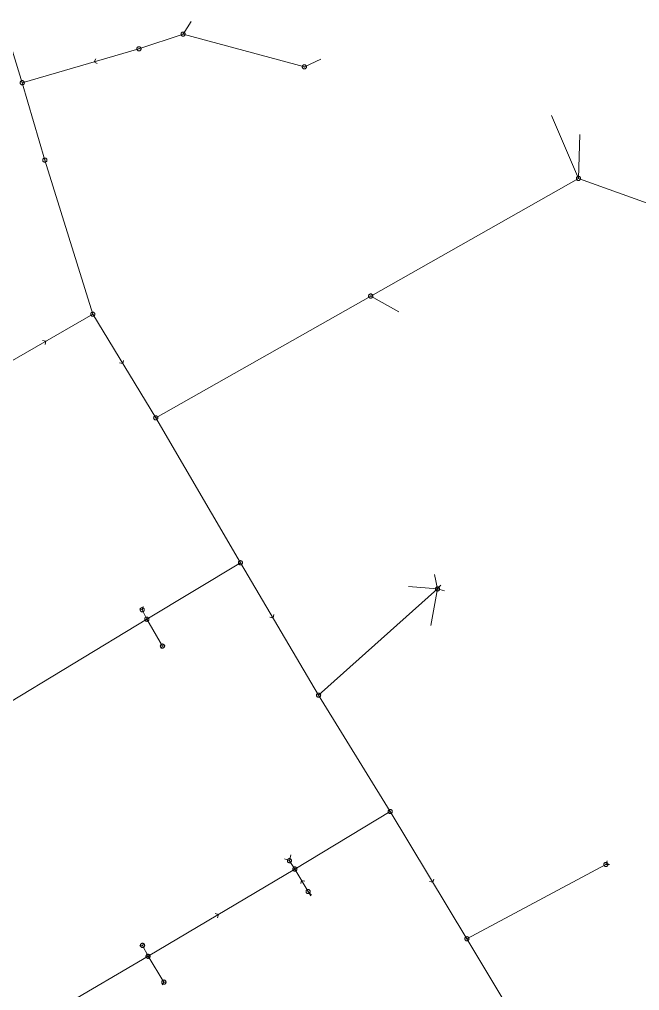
# Model space of a CAD drawing. Header units: metres. Extents: x 25504150 to 25508618, y 6694193 to 6702753.
# Drawn here: x 25505016.7 to 25505154, y 6700345.6 to 6700560.7 of the extents above; entities that cross this region are included whole.
import ezdxf

# ---------------------------------------------------------------- set-up
doc = ezdxf.new("R2010")
doc.units = ezdxf.units.M
for name, pattern in [('Sewer_node', [0]), ('Viemariputket', [0]), ('Viemarivarusteet', [0])]:
    doc.linetypes.add(name, pattern=pattern)
for name, color, linetype, lineweight in [('Sewer_node', 7, 'Sewer_node', 0), ('Viemariputket', 7, 'Viemariputket', 0), ('Viemarivarusteet', 7, 'Viemarivarusteet', 0)]:
    doc.layers.add(name, color=color, linetype=linetype, lineweight=lineweight)

msp = doc.modelspace()

# ---------------------------------------------------------------- linework, layer by layer
at = {"layer": 'Sewer_node', "color": 46, "linetype": 'Continuous', "true_color": 0x7f5f00, "flags": 128}
for points, elevation in [([(25505053.42, 6700557.41), (25505053.41, 6700557.48), (25505053.4, 6700557.55), (25505053.37, 6700557.62), (25505053.33, 6700557.68), (25505053.29, 6700557.74), (25505053.23, 6700557.78), (25505053.17, 6700557.82), (25505053.1, 6700557.85), (25505053.03, 6700557.86), (25505052.96, 6700557.87), (25505052.89, 6700557.86), (25505052.82, 6700557.85), (25505052.75, 6700557.82), (25505052.69, 6700557.78), (25505052.63, 6700557.74), (25505052.59, 6700557.68), (25505052.55, 6700557.62), (25505052.52, 6700557.55), (25505052.51, 6700557.48), (25505052.5, 6700557.41), (25505052.51, 6700557.34), (25505052.52, 6700557.27), (25505052.55, 6700557.2), (25505052.59, 6700557.14), (25505052.63, 6700557.08), (25505052.69, 6700557.04), (25505052.75, 6700557), (25505052.82, 6700556.97), (25505052.89, 6700556.96), (25505052.96, 6700556.95), (25505053.03, 6700556.96), (25505053.1, 6700556.97), (25505053.17, 6700557), (25505053.23, 6700557.04), (25505053.29, 6700557.08), (25505053.33, 6700557.14), (25505053.37, 6700557.2), (25505053.4, 6700557.27), (25505053.41, 6700557.34)], 58.24), ([(25505043.65, 6700554.16), (25505043.64, 6700554.23), (25505043.63, 6700554.3), (25505043.6, 6700554.37), (25505043.56, 6700554.43), (25505043.52, 6700554.49), (25505043.46, 6700554.53), (25505043.4, 6700554.57), (25505043.33, 6700554.6), (25505043.26, 6700554.61), (25505043.19, 6700554.62), (25505043.12, 6700554.61), (25505043.05, 6700554.6), (25505042.98, 6700554.57), (25505042.92, 6700554.53), (25505042.86, 6700554.49), (25505042.82, 6700554.43), (25505042.78, 6700554.37), (25505042.75, 6700554.3), (25505042.74, 6700554.23), (25505042.73, 6700554.16), (25505042.74, 6700554.09), (25505042.75, 6700554.02), (25505042.78, 6700553.95), (25505042.82, 6700553.89), (25505042.86, 6700553.83), (25505042.92, 6700553.79), (25505042.98, 6700553.75), (25505043.05, 6700553.72), (25505043.12, 6700553.71), (25505043.19, 6700553.7), (25505043.26, 6700553.71), (25505043.33, 6700553.72), (25505043.4, 6700553.75), (25505043.46, 6700553.79), (25505043.52, 6700553.83), (25505043.56, 6700553.89), (25505043.6, 6700553.95), (25505043.63, 6700554.02), (25505043.64, 6700554.09)], 57.78), ([(25505080.26, 6700550.17), (25505080.25, 6700550.24), (25505080.24, 6700550.31), (25505080.21, 6700550.38), (25505080.17, 6700550.44), (25505080.13, 6700550.5), (25505080.07, 6700550.54), (25505080.01, 6700550.58), (25505079.94, 6700550.61), (25505079.87, 6700550.62), (25505079.8, 6700550.63), (25505079.73, 6700550.62), (25505079.66, 6700550.61), (25505079.59, 6700550.58), (25505079.53, 6700550.54), (25505079.47, 6700550.5), (25505079.43, 6700550.44), (25505079.39, 6700550.38), (25505079.36, 6700550.31), (25505079.35, 6700550.24), (25505079.34, 6700550.17), (25505079.35, 6700550.1), (25505079.36, 6700550.03), (25505079.39, 6700549.96), (25505079.43, 6700549.9), (25505079.47, 6700549.84), (25505079.53, 6700549.8), (25505079.59, 6700549.76), (25505079.66, 6700549.73), (25505079.73, 6700549.72), (25505079.8, 6700549.71), (25505079.87, 6700549.72), (25505079.94, 6700549.73), (25505080.01, 6700549.76), (25505080.07, 6700549.8), (25505080.13, 6700549.84), (25505080.17, 6700549.9), (25505080.21, 6700549.96), (25505080.24, 6700550.03), (25505080.25, 6700550.1)], 58.26), ([(25505017.82, 6700546.65), (25505017.81, 6700546.72), (25505017.8, 6700546.8), (25505017.77, 6700546.86), (25505017.73, 6700546.93), (25505017.68, 6700546.98), (25505017.63, 6700547.03), (25505017.56, 6700547.07), (25505017.5, 6700547.1), (25505017.42, 6700547.11), (25505017.35, 6700547.12), (25505017.28, 6700547.11), (25505017.2, 6700547.1), (25505017.14, 6700547.07), (25505017.07, 6700547.03), (25505017.02, 6700546.98), (25505016.97, 6700546.93), (25505016.93, 6700546.86), (25505016.9, 6700546.8), (25505016.89, 6700546.72), (25505016.88, 6700546.65), (25505016.89, 6700546.58), (25505016.9, 6700546.5), (25505016.93, 6700546.44), (25505016.97, 6700546.37), (25505017.02, 6700546.32), (25505017.07, 6700546.27), (25505017.14, 6700546.23), (25505017.2, 6700546.2), (25505017.28, 6700546.19), (25505017.35, 6700546.18), (25505017.42, 6700546.19), (25505017.5, 6700546.2), (25505017.56, 6700546.23), (25505017.63, 6700546.27), (25505017.68, 6700546.32), (25505017.73, 6700546.37), (25505017.77, 6700546.44), (25505017.8, 6700546.5), (25505017.81, 6700546.58)], 57.34), ([(25505022.81, 6700529.51), (25505022.8, 6700529.58), (25505022.79, 6700529.65), (25505022.76, 6700529.72), (25505022.72, 6700529.78), (25505022.68, 6700529.84), (25505022.62, 6700529.88), (25505022.56, 6700529.92), (25505022.49, 6700529.95), (25505022.42, 6700529.96), (25505022.35, 6700529.97), (25505022.28, 6700529.96), (25505022.21, 6700529.95), (25505022.14, 6700529.92), (25505022.08, 6700529.88), (25505022.02, 6700529.84), (25505021.98, 6700529.78), (25505021.94, 6700529.72), (25505021.91, 6700529.65), (25505021.9, 6700529.58), (25505021.89, 6700529.51), (25505021.9, 6700529.44), (25505021.91, 6700529.37), (25505021.94, 6700529.3), (25505021.98, 6700529.24), (25505022.02, 6700529.18), (25505022.08, 6700529.14), (25505022.14, 6700529.1), (25505022.21, 6700529.07), (25505022.28, 6700529.06), (25505022.35, 6700529.05), (25505022.42, 6700529.06), (25505022.49, 6700529.07), (25505022.56, 6700529.1), (25505022.62, 6700529.14), (25505022.68, 6700529.18), (25505022.72, 6700529.24), (25505022.76, 6700529.3), (25505022.79, 6700529.37), (25505022.8, 6700529.44)], 57.01), ([(25505140.94, 6700525.47), (25505140.93, 6700525.54), (25505140.92, 6700525.61), (25505140.89, 6700525.68), (25505140.85, 6700525.74), (25505140.81, 6700525.8), (25505140.75, 6700525.84), (25505140.69, 6700525.88), (25505140.62, 6700525.91), (25505140.55, 6700525.92), (25505140.48, 6700525.93), (25505140.41, 6700525.92), (25505140.34, 6700525.91), (25505140.27, 6700525.88), (25505140.21, 6700525.84), (25505140.15, 6700525.8), (25505140.11, 6700525.74), (25505140.07, 6700525.68), (25505140.04, 6700525.61), (25505140.03, 6700525.54), (25505140.02, 6700525.47), (25505140.03, 6700525.4), (25505140.04, 6700525.33), (25505140.07, 6700525.26), (25505140.11, 6700525.2), (25505140.15, 6700525.14), (25505140.21, 6700525.1), (25505140.27, 6700525.06), (25505140.34, 6700525.03), (25505140.41, 6700525.02), (25505140.48, 6700525.01), (25505140.55, 6700525.02), (25505140.62, 6700525.03), (25505140.69, 6700525.06), (25505140.75, 6700525.1), (25505140.81, 6700525.14), (25505140.85, 6700525.2), (25505140.89, 6700525.26), (25505140.92, 6700525.33), (25505140.93, 6700525.4)], 56.89), ([(25505094.96, 6700499.41), (25505094.95, 6700499.48), (25505094.94, 6700499.56), (25505094.91, 6700499.62), (25505094.87, 6700499.69), (25505094.82, 6700499.74), (25505094.77, 6700499.79), (25505094.7, 6700499.83), (25505094.64, 6700499.86), (25505094.56, 6700499.87), (25505094.49, 6700499.88), (25505094.42, 6700499.87), (25505094.34, 6700499.86), (25505094.28, 6700499.83), (25505094.21, 6700499.79), (25505094.16, 6700499.74), (25505094.11, 6700499.69), (25505094.07, 6700499.62), (25505094.04, 6700499.56), (25505094.03, 6700499.48), (25505094.02, 6700499.41), (25505094.03, 6700499.34), (25505094.04, 6700499.26), (25505094.07, 6700499.2), (25505094.11, 6700499.13), (25505094.16, 6700499.08), (25505094.21, 6700499.03), (25505094.28, 6700498.99), (25505094.34, 6700498.96), (25505094.42, 6700498.95), (25505094.49, 6700498.94), (25505094.56, 6700498.95), (25505094.64, 6700498.96), (25505094.7, 6700498.99), (25505094.77, 6700499.03), (25505094.82, 6700499.08), (25505094.87, 6700499.13), (25505094.91, 6700499.2), (25505094.94, 6700499.26), (25505094.95, 6700499.34)], 55.59), ([(25505033.43, 6700495.39), (25505033.42, 6700495.46), (25505033.41, 6700495.53), (25505033.38, 6700495.6), (25505033.34, 6700495.66), (25505033.3, 6700495.72), (25505033.24, 6700495.76), (25505033.18, 6700495.8), (25505033.11, 6700495.83), (25505033.04, 6700495.84), (25505032.97, 6700495.85), (25505032.9, 6700495.84), (25505032.83, 6700495.83), (25505032.76, 6700495.8), (25505032.7, 6700495.76), (25505032.64, 6700495.72), (25505032.6, 6700495.66), (25505032.56, 6700495.6), (25505032.53, 6700495.53), (25505032.52, 6700495.46), (25505032.51, 6700495.39), (25505032.52, 6700495.32), (25505032.53, 6700495.25), (25505032.56, 6700495.18), (25505032.6, 6700495.12), (25505032.64, 6700495.06), (25505032.7, 6700495.02), (25505032.76, 6700494.98), (25505032.83, 6700494.95), (25505032.9, 6700494.94), (25505032.97, 6700494.93), (25505033.04, 6700494.94), (25505033.11, 6700494.95), (25505033.18, 6700494.98), (25505033.24, 6700495.02), (25505033.3, 6700495.06), (25505033.34, 6700495.12), (25505033.38, 6700495.18), (25505033.41, 6700495.25), (25505033.42, 6700495.32)], 56.01), ([(25505047.36, 6700472.45), (25505047.35, 6700472.52), (25505047.34, 6700472.59), (25505047.31, 6700472.66), (25505047.27, 6700472.72), (25505047.23, 6700472.78), (25505047.17, 6700472.82), (25505047.11, 6700472.86), (25505047.04, 6700472.89), (25505046.97, 6700472.9), (25505046.9, 6700472.91), (25505046.83, 6700472.9), (25505046.76, 6700472.89), (25505046.69, 6700472.86), (25505046.63, 6700472.82), (25505046.57, 6700472.78), (25505046.53, 6700472.72), (25505046.49, 6700472.66), (25505046.46, 6700472.59), (25505046.45, 6700472.52), (25505046.44, 6700472.45), (25505046.45, 6700472.38), (25505046.46, 6700472.31), (25505046.49, 6700472.24), (25505046.53, 6700472.18), (25505046.57, 6700472.12), (25505046.63, 6700472.08), (25505046.69, 6700472.04), (25505046.76, 6700472.01), (25505046.83, 6700472), (25505046.9, 6700471.99), (25505046.97, 6700472), (25505047.04, 6700472.01), (25505047.11, 6700472.04), (25505047.17, 6700472.08), (25505047.23, 6700472.12), (25505047.27, 6700472.18), (25505047.31, 6700472.24), (25505047.34, 6700472.31), (25505047.35, 6700472.38)], 55.19), ([(25505066.11, 6700440.37), (25505066.1, 6700440.44), (25505066.09, 6700440.51), (25505066.06, 6700440.58), (25505066.02, 6700440.64), (25505065.98, 6700440.7), (25505065.92, 6700440.74), (25505065.86, 6700440.78), (25505065.79, 6700440.81), (25505065.72, 6700440.82), (25505065.65, 6700440.83), (25505065.58, 6700440.82), (25505065.51, 6700440.81), (25505065.44, 6700440.78), (25505065.38, 6700440.74), (25505065.32, 6700440.7), (25505065.28, 6700440.64), (25505065.24, 6700440.58), (25505065.21, 6700440.51), (25505065.2, 6700440.44), (25505065.19, 6700440.37), (25505065.2, 6700440.3), (25505065.21, 6700440.23), (25505065.24, 6700440.16), (25505065.28, 6700440.1), (25505065.32, 6700440.04), (25505065.38, 6700440), (25505065.44, 6700439.96), (25505065.51, 6700439.93), (25505065.58, 6700439.92), (25505065.65, 6700439.91), (25505065.72, 6700439.92), (25505065.79, 6700439.93), (25505065.86, 6700439.96), (25505065.92, 6700440), (25505065.98, 6700440.04), (25505066.02, 6700440.1), (25505066.06, 6700440.16), (25505066.09, 6700440.23), (25505066.1, 6700440.3)], 55.19), ([(25505109.74, 6700434.56), (25505109.73, 6700434.63), (25505109.72, 6700434.7), (25505109.69, 6700434.77), (25505109.65, 6700434.83), (25505109.61, 6700434.89), (25505109.55, 6700434.93), (25505109.49, 6700434.97), (25505109.42, 6700435), (25505109.35, 6700435.01), (25505109.28, 6700435.02), (25505109.21, 6700435.01), (25505109.14, 6700435), (25505109.07, 6700434.97), (25505109.01, 6700434.93), (25505108.95, 6700434.89), (25505108.91, 6700434.83), (25505108.87, 6700434.77), (25505108.84, 6700434.7), (25505108.83, 6700434.63), (25505108.82, 6700434.56), (25505108.83, 6700434.49), (25505108.84, 6700434.42), (25505108.87, 6700434.35), (25505108.91, 6700434.29), (25505108.95, 6700434.23), (25505109.01, 6700434.19), (25505109.07, 6700434.15), (25505109.14, 6700434.12), (25505109.21, 6700434.11), (25505109.28, 6700434.1), (25505109.35, 6700434.11), (25505109.42, 6700434.12), (25505109.49, 6700434.15), (25505109.55, 6700434.19), (25505109.61, 6700434.23), (25505109.65, 6700434.29), (25505109.69, 6700434.35), (25505109.72, 6700434.42), (25505109.73, 6700434.49)], 55.33), ([(25505044.37, 6700429.96), (25505044.36, 6700430.03), (25505044.35, 6700430.1), (25505044.32, 6700430.17), (25505044.28, 6700430.23), (25505044.24, 6700430.29), (25505044.18, 6700430.33), (25505044.12, 6700430.37), (25505044.05, 6700430.4), (25505043.98, 6700430.41), (25505043.91, 6700430.42), (25505043.84, 6700430.41), (25505043.77, 6700430.4), (25505043.7, 6700430.37), (25505043.64, 6700430.33), (25505043.58, 6700430.29), (25505043.54, 6700430.23), (25505043.5, 6700430.17), (25505043.47, 6700430.1), (25505043.46, 6700430.03), (25505043.45, 6700429.96), (25505043.46, 6700429.89), (25505043.47, 6700429.82), (25505043.5, 6700429.75), (25505043.54, 6700429.69), (25505043.58, 6700429.63), (25505043.64, 6700429.59), (25505043.7, 6700429.55), (25505043.77, 6700429.52), (25505043.84, 6700429.51), (25505043.91, 6700429.5), (25505043.98, 6700429.51), (25505044.05, 6700429.52), (25505044.12, 6700429.55), (25505044.18, 6700429.59), (25505044.24, 6700429.63), (25505044.28, 6700429.69), (25505044.32, 6700429.75), (25505044.35, 6700429.82), (25505044.36, 6700429.89)], 54.93), ([(25505045.4, 6700427.85), (25505045.39, 6700427.92), (25505045.38, 6700428), (25505045.35, 6700428.06), (25505045.31, 6700428.13), (25505045.26, 6700428.18), (25505045.21, 6700428.23), (25505045.14, 6700428.27), (25505045.08, 6700428.3), (25505045, 6700428.31), (25505044.93, 6700428.32), (25505044.86, 6700428.31), (25505044.78, 6700428.3), (25505044.72, 6700428.27), (25505044.65, 6700428.23), (25505044.6, 6700428.18), (25505044.55, 6700428.13), (25505044.51, 6700428.06), (25505044.48, 6700428), (25505044.47, 6700427.92), (25505044.46, 6700427.85), (25505044.47, 6700427.78), (25505044.48, 6700427.7), (25505044.51, 6700427.64), (25505044.55, 6700427.57), (25505044.6, 6700427.52), (25505044.65, 6700427.47), (25505044.72, 6700427.43), (25505044.78, 6700427.4), (25505044.86, 6700427.39), (25505044.93, 6700427.38), (25505045, 6700427.39), (25505045.08, 6700427.4), (25505045.14, 6700427.43), (25505045.21, 6700427.47), (25505045.26, 6700427.52), (25505045.31, 6700427.57), (25505045.35, 6700427.64), (25505045.38, 6700427.7), (25505045.39, 6700427.78)], 54.97), ([(25505048.83, 6700421.91), (25505048.82, 6700421.98), (25505048.81, 6700422.05), (25505048.78, 6700422.12), (25505048.74, 6700422.18), (25505048.7, 6700422.24), (25505048.64, 6700422.28), (25505048.58, 6700422.32), (25505048.51, 6700422.35), (25505048.44, 6700422.36), (25505048.37, 6700422.37), (25505048.3, 6700422.36), (25505048.23, 6700422.35), (25505048.16, 6700422.32), (25505048.1, 6700422.28), (25505048.04, 6700422.24), (25505048, 6700422.18), (25505047.96, 6700422.12), (25505047.93, 6700422.05), (25505047.92, 6700421.98), (25505047.91, 6700421.91), (25505047.92, 6700421.84), (25505047.93, 6700421.77), (25505047.96, 6700421.7), (25505048, 6700421.64), (25505048.04, 6700421.58), (25505048.1, 6700421.54), (25505048.16, 6700421.5), (25505048.23, 6700421.47), (25505048.3, 6700421.46), (25505048.37, 6700421.45), (25505048.44, 6700421.46), (25505048.51, 6700421.47), (25505048.58, 6700421.5), (25505048.64, 6700421.54), (25505048.7, 6700421.58), (25505048.74, 6700421.64), (25505048.78, 6700421.7), (25505048.81, 6700421.77), (25505048.82, 6700421.84)], 55.11), ([(25505083.42, 6700411.03), (25505083.41, 6700411.1), (25505083.4, 6700411.17), (25505083.37, 6700411.24), (25505083.33, 6700411.3), (25505083.29, 6700411.36), (25505083.23, 6700411.4), (25505083.17, 6700411.44), (25505083.1, 6700411.47), (25505083.03, 6700411.48), (25505082.96, 6700411.49), (25505082.89, 6700411.48), (25505082.82, 6700411.47), (25505082.75, 6700411.44), (25505082.69, 6700411.4), (25505082.63, 6700411.36), (25505082.59, 6700411.3), (25505082.55, 6700411.24), (25505082.52, 6700411.17), (25505082.51, 6700411.1), (25505082.5, 6700411.03), (25505082.51, 6700410.96), (25505082.52, 6700410.89), (25505082.55, 6700410.82), (25505082.59, 6700410.76), (25505082.63, 6700410.7), (25505082.69, 6700410.66), (25505082.75, 6700410.62), (25505082.82, 6700410.59), (25505082.89, 6700410.58), (25505082.96, 6700410.57), (25505083.03, 6700410.58), (25505083.1, 6700410.59), (25505083.17, 6700410.62), (25505083.23, 6700410.66), (25505083.29, 6700410.7), (25505083.33, 6700410.76), (25505083.37, 6700410.82), (25505083.4, 6700410.89), (25505083.41, 6700410.96)], 55.2), ([(25505099.27, 6700385.27), (25505099.26, 6700385.34), (25505099.25, 6700385.41), (25505099.22, 6700385.48), (25505099.18, 6700385.54), (25505099.14, 6700385.6), (25505099.08, 6700385.64), (25505099.02, 6700385.68), (25505098.95, 6700385.71), (25505098.88, 6700385.72), (25505098.81, 6700385.73), (25505098.74, 6700385.72), (25505098.67, 6700385.71), (25505098.6, 6700385.68), (25505098.54, 6700385.64), (25505098.48, 6700385.6), (25505098.44, 6700385.54), (25505098.4, 6700385.48), (25505098.37, 6700385.41), (25505098.36, 6700385.34), (25505098.35, 6700385.27), (25505098.36, 6700385.2), (25505098.37, 6700385.13), (25505098.4, 6700385.06), (25505098.44, 6700385), (25505098.48, 6700384.94), (25505098.54, 6700384.9), (25505098.6, 6700384.86), (25505098.67, 6700384.83), (25505098.74, 6700384.82), (25505098.81, 6700384.81), (25505098.88, 6700384.82), (25505098.95, 6700384.83), (25505099.02, 6700384.86), (25505099.08, 6700384.9), (25505099.14, 6700384.94), (25505099.18, 6700385), (25505099.22, 6700385.06), (25505099.25, 6700385.13), (25505099.26, 6700385.2)], 55.71), ([(25505076.96, 6700374.39), (25505076.95, 6700374.46), (25505076.94, 6700374.53), (25505076.91, 6700374.6), (25505076.87, 6700374.66), (25505076.83, 6700374.72), (25505076.77, 6700374.76), (25505076.71, 6700374.8), (25505076.64, 6700374.83), (25505076.57, 6700374.84), (25505076.5, 6700374.85), (25505076.43, 6700374.84), (25505076.36, 6700374.83), (25505076.29, 6700374.8), (25505076.23, 6700374.76), (25505076.17, 6700374.72), (25505076.13, 6700374.66), (25505076.09, 6700374.6), (25505076.06, 6700374.53), (25505076.05, 6700374.46), (25505076.04, 6700374.39), (25505076.05, 6700374.32), (25505076.06, 6700374.25), (25505076.09, 6700374.18), (25505076.13, 6700374.12), (25505076.17, 6700374.06), (25505076.23, 6700374.02), (25505076.29, 6700373.98), (25505076.36, 6700373.95), (25505076.43, 6700373.94), (25505076.5, 6700373.93), (25505076.57, 6700373.94), (25505076.64, 6700373.95), (25505076.71, 6700373.98), (25505076.77, 6700374.02), (25505076.83, 6700374.06), (25505076.87, 6700374.12), (25505076.91, 6700374.18), (25505076.94, 6700374.25), (25505076.95, 6700374.32)], 54.97), ([(25505078.16, 6700372.54), (25505078.15, 6700372.61), (25505078.14, 6700372.68), (25505078.11, 6700372.75), (25505078.07, 6700372.81), (25505078.03, 6700372.87), (25505077.97, 6700372.91), (25505077.91, 6700372.95), (25505077.84, 6700372.98), (25505077.77, 6700372.99), (25505077.7, 6700373), (25505077.63, 6700372.99), (25505077.56, 6700372.98), (25505077.49, 6700372.95), (25505077.43, 6700372.91), (25505077.37, 6700372.87), (25505077.33, 6700372.81), (25505077.29, 6700372.75), (25505077.26, 6700372.68), (25505077.25, 6700372.61), (25505077.24, 6700372.54), (25505077.25, 6700372.47), (25505077.26, 6700372.4), (25505077.29, 6700372.33), (25505077.33, 6700372.27), (25505077.37, 6700372.21), (25505077.43, 6700372.17), (25505077.49, 6700372.13), (25505077.56, 6700372.1), (25505077.63, 6700372.09), (25505077.7, 6700372.08), (25505077.77, 6700372.09), (25505077.84, 6700372.1), (25505077.91, 6700372.13), (25505077.97, 6700372.17), (25505078.03, 6700372.21), (25505078.07, 6700372.27), (25505078.11, 6700372.33), (25505078.14, 6700372.4), (25505078.15, 6700372.47)], 55), ([(25505147.02, 6700373.56), (25505147.01, 6700373.63), (25505147, 6700373.7), (25505146.97, 6700373.77), (25505146.93, 6700373.83), (25505146.89, 6700373.89), (25505146.83, 6700373.93), (25505146.77, 6700373.97), (25505146.7, 6700374), (25505146.63, 6700374.01), (25505146.56, 6700374.02), (25505146.49, 6700374.01), (25505146.42, 6700374), (25505146.35, 6700373.97), (25505146.29, 6700373.93), (25505146.23, 6700373.89), (25505146.19, 6700373.83), (25505146.15, 6700373.77), (25505146.12, 6700373.7), (25505146.11, 6700373.63), (25505146.1, 6700373.56), (25505146.11, 6700373.49), (25505146.12, 6700373.42), (25505146.15, 6700373.35), (25505146.19, 6700373.29), (25505146.23, 6700373.23), (25505146.29, 6700373.19), (25505146.35, 6700373.15), (25505146.42, 6700373.12), (25505146.49, 6700373.11), (25505146.56, 6700373.1), (25505146.63, 6700373.11), (25505146.7, 6700373.12), (25505146.77, 6700373.15), (25505146.83, 6700373.19), (25505146.89, 6700373.23), (25505146.93, 6700373.29), (25505146.97, 6700373.35), (25505147, 6700373.42), (25505147.01, 6700373.49)], 56.51), ([(25505081.09, 6700367.56), (25505081.08, 6700367.63), (25505081.07, 6700367.7), (25505081.04, 6700367.77), (25505081, 6700367.83), (25505080.96, 6700367.89), (25505080.9, 6700367.93), (25505080.84, 6700367.97), (25505080.77, 6700368), (25505080.7, 6700368.01), (25505080.63, 6700368.02), (25505080.56, 6700368.01), (25505080.49, 6700368), (25505080.42, 6700367.97), (25505080.36, 6700367.93), (25505080.3, 6700367.89), (25505080.26, 6700367.83), (25505080.22, 6700367.77), (25505080.19, 6700367.7), (25505080.18, 6700367.63), (25505080.17, 6700367.56), (25505080.18, 6700367.49), (25505080.19, 6700367.42), (25505080.22, 6700367.35), (25505080.26, 6700367.29), (25505080.3, 6700367.23), (25505080.36, 6700367.19), (25505080.42, 6700367.15), (25505080.49, 6700367.12), (25505080.56, 6700367.11), (25505080.63, 6700367.1), (25505080.7, 6700367.11), (25505080.77, 6700367.12), (25505080.84, 6700367.15), (25505080.9, 6700367.19), (25505080.96, 6700367.23), (25505081, 6700367.29), (25505081.04, 6700367.35), (25505081.07, 6700367.42), (25505081.08, 6700367.49)], 55.09), ([(25505116.25, 6700357.11), (25505116.24, 6700357.18), (25505116.23, 6700357.25), (25505116.2, 6700357.32), (25505116.16, 6700357.38), (25505116.12, 6700357.44), (25505116.06, 6700357.48), (25505116, 6700357.52), (25505115.93, 6700357.55), (25505115.86, 6700357.56), (25505115.79, 6700357.57), (25505115.72, 6700357.56), (25505115.65, 6700357.55), (25505115.58, 6700357.52), (25505115.52, 6700357.48), (25505115.46, 6700357.44), (25505115.42, 6700357.38), (25505115.38, 6700357.32), (25505115.35, 6700357.25), (25505115.34, 6700357.18), (25505115.33, 6700357.11), (25505115.34, 6700357.04), (25505115.35, 6700356.97), (25505115.38, 6700356.9), (25505115.42, 6700356.84), (25505115.46, 6700356.78), (25505115.52, 6700356.74), (25505115.58, 6700356.7), (25505115.65, 6700356.67), (25505115.72, 6700356.66), (25505115.79, 6700356.65), (25505115.86, 6700356.66), (25505115.93, 6700356.67), (25505116, 6700356.7), (25505116.06, 6700356.74), (25505116.12, 6700356.78), (25505116.16, 6700356.84), (25505116.2, 6700356.9), (25505116.23, 6700356.97), (25505116.24, 6700357.04)], 55.46), ([(25505044.45, 6700355.63), (25505044.44, 6700355.7), (25505044.43, 6700355.78), (25505044.4, 6700355.84), (25505044.36, 6700355.91), (25505044.31, 6700355.96), (25505044.26, 6700356.01), (25505044.19, 6700356.05), (25505044.13, 6700356.08), (25505044.05, 6700356.09), (25505043.98, 6700356.1), (25505043.91, 6700356.09), (25505043.83, 6700356.08), (25505043.77, 6700356.05), (25505043.7, 6700356.01), (25505043.65, 6700355.96), (25505043.6, 6700355.91), (25505043.56, 6700355.84), (25505043.53, 6700355.78), (25505043.52, 6700355.7), (25505043.51, 6700355.63), (25505043.52, 6700355.56), (25505043.53, 6700355.48), (25505043.56, 6700355.42), (25505043.6, 6700355.35), (25505043.65, 6700355.3), (25505043.7, 6700355.25), (25505043.77, 6700355.21), (25505043.83, 6700355.18), (25505043.91, 6700355.17), (25505043.98, 6700355.16), (25505044.05, 6700355.17), (25505044.13, 6700355.18), (25505044.19, 6700355.21), (25505044.26, 6700355.25), (25505044.31, 6700355.3), (25505044.36, 6700355.35), (25505044.4, 6700355.42), (25505044.43, 6700355.48), (25505044.44, 6700355.56)], 54.66), ([(25505045.65, 6700353.21), (25505045.64, 6700353.28), (25505045.63, 6700353.35), (25505045.6, 6700353.42), (25505045.56, 6700353.48), (25505045.52, 6700353.54), (25505045.46, 6700353.58), (25505045.4, 6700353.62), (25505045.33, 6700353.65), (25505045.26, 6700353.66), (25505045.19, 6700353.67), (25505045.12, 6700353.66), (25505045.05, 6700353.65), (25505044.98, 6700353.62), (25505044.92, 6700353.58), (25505044.86, 6700353.54), (25505044.82, 6700353.48), (25505044.78, 6700353.42), (25505044.75, 6700353.35), (25505044.74, 6700353.28), (25505044.73, 6700353.21), (25505044.74, 6700353.14), (25505044.75, 6700353.07), (25505044.78, 6700353), (25505044.82, 6700352.94), (25505044.86, 6700352.88), (25505044.92, 6700352.84), (25505044.98, 6700352.8), (25505045.05, 6700352.77), (25505045.12, 6700352.76), (25505045.19, 6700352.75), (25505045.26, 6700352.76), (25505045.33, 6700352.77), (25505045.4, 6700352.8), (25505045.46, 6700352.84), (25505045.52, 6700352.88), (25505045.56, 6700352.94), (25505045.6, 6700353), (25505045.63, 6700353.07), (25505045.64, 6700353.14)], 54.68), ([(25505049.16, 6700347.5), (25505049.15, 6700347.57), (25505049.14, 6700347.65), (25505049.11, 6700347.71), (25505049.07, 6700347.78), (25505049.02, 6700347.83), (25505048.97, 6700347.88), (25505048.9, 6700347.92), (25505048.84, 6700347.95), (25505048.76, 6700347.96), (25505048.69, 6700347.97), (25505048.62, 6700347.96), (25505048.54, 6700347.95), (25505048.48, 6700347.92), (25505048.41, 6700347.88), (25505048.36, 6700347.83), (25505048.31, 6700347.78), (25505048.27, 6700347.71), (25505048.24, 6700347.65), (25505048.23, 6700347.57), (25505048.22, 6700347.5), (25505048.23, 6700347.43), (25505048.24, 6700347.35), (25505048.27, 6700347.29), (25505048.31, 6700347.22), (25505048.36, 6700347.17), (25505048.41, 6700347.12), (25505048.48, 6700347.08), (25505048.54, 6700347.05), (25505048.62, 6700347.04), (25505048.69, 6700347.03), (25505048.76, 6700347.04), (25505048.84, 6700347.05), (25505048.9, 6700347.08), (25505048.97, 6700347.12), (25505049.02, 6700347.17), (25505049.07, 6700347.22), (25505049.11, 6700347.29), (25505049.14, 6700347.35), (25505049.15, 6700347.43)], 54.71)]:
    msp.add_lwpolyline(points, close=True, dxfattribs=dict(at, elevation=elevation))
for points in [[(25505033.65, 6700551.95), (25505033.3, 6700551.29), (25505033.95, 6700550.93)], [(25505022.39, 6700488.69), (25505022.56, 6700489.42), (25505021.84, 6700489.6)], [(25505038.88, 6700484.63), (25505039.61, 6700484.46), (25505039.78, 6700485.18)], [(25505072.13, 6700428.33), (25505072.86, 6700428.15), (25505073.04, 6700428.87)], [(25505079.91, 6700369.84), (25505079.18, 6700370.02), (25505079, 6700369.3)], [(25505107.53, 6700369.77), (25505108.26, 6700369.6), (25505108.44, 6700370.32)], [(25505060.6, 6700361.75), (25505060.78, 6700362.48), (25505060.06, 6700362.67)]]:
    msp.add_lwpolyline(points, dxfattribs=at)
at = {"layer": 'Viemariputket', "color": 1, "linetype": 'Continuous', "lineweight": 15}
for p, q in [((25505017.35, 6700546.65), (25505013.08, 6700560.67)), ((25505052.96, 6700557.41), (25505054.73, 6700560.19)), ((25505043.19, 6700554.16), (25505052.96, 6700557.41)), ((25505052.96, 6700557.41), (25505079.8, 6700550.17)), ((25505017.35, 6700546.65), (25505043.19, 6700554.16)), ((25505079.8, 6700550.17), (25505083.45, 6700551.85)), ((25505022.35, 6700529.51), (25505017.35, 6700546.65)), ((25505140.48, 6700525.47, 54.31), (25505134.48, 6700539.36, 54.32)), ((25505140.48, 6700525.47), (25505140.82, 6700535.21)), ((25505032.97, 6700495.39), (25505022.35, 6700529.51)), ((25505094.49, 6700499.41), (25505140.48, 6700525.47)), ((25505168.35, 6700515.42), (25505140.48, 6700525.47)), ((25505046.9, 6700472.45), (25505094.49, 6700499.41)), ((25505094.49, 6700499.41), (25505100.69, 6700495.95)), ((25505032.97, 6700495.39), (25505012.19, 6700483.47)), ((25505046.9, 6700472.45), (25505032.97, 6700495.39)), ((25505065.65, 6700440.37), (25505046.9, 6700472.45)), ((25505065.65, 6700440.37), (25505044.93, 6700427.85)), ((25505082.96, 6700411.03), (25505065.65, 6700440.37)), ((25505109.28, 6700434.56), (25505108.61, 6700437.73)), ((25505082.96, 6700411.03), (25505109.28, 6700434.56)), ((25505109.28, 6700434.56), (25505102.83, 6700435.1)), ((25505109.28, 6700434.56), (25505107.82, 6700426.43)), ((25505109.28, 6700434.56), (25505110.05, 6700435.36)), ((25505109.28, 6700434.56), (25505110.8, 6700434.12)), ((25505043.91, 6700429.96), (25505043.33, 6700430.19)), ((25505043.91, 6700429.96), (25505044.1, 6700430.65)), ((25505044.93, 6700427.85), (25505043.91, 6700429.96)), ((25505044.93, 6700427.85), (25505012.21, 6700408.1)), ((25505044.93, 6700427.84), (25505048.37, 6700421.91)), ((25505048.37, 6700421.91), (25505048.12, 6700421.4)), ((25505048.37, 6700421.91), (25505049, 6700421.93)), ((25505082.96, 6700411.03), (25505098.81, 6700385.27)), ((25505098.81, 6700385.27, 52.35), (25505077.7, 6700372.54, 52.38)), ((25505115.79, 6700357.11), (25505098.81, 6700385.27)), ((25505076.5, 6700374.39, 53.15), (25505075.42, 6700374.81, 54.26)), ((25505076.5, 6700374.39, 53.22), (25505076.84, 6700375.66, 53.26)), ((25505077.7, 6700372.54, 52.61), (25505076.5, 6700374.39, 52.7)), ((25505146.56, 6700373.56, 54.29), (25505146.84, 6700374.37, 54.31)), ((25505077.7, 6700372.54, 52.43), (25505045.19, 6700353.21, 52.5)), ((25505077.7, 6700372.54, 52.46), (25505080.63, 6700367.56, 52.62)), ((25505115.79, 6700357.11), (25505146.56, 6700373.56, 53.96)), ((25505146.56, 6700373.56, 54.69), (25505147.35, 6700373.52, 54.72)), ((25505080.63, 6700367.56), (25505081.2, 6700366.61)), ((25505080.63, 6700367.56), (25505081.4, 6700366.74)), ((25505131.78, 6700330.51), (25505115.79, 6700357.11)), ((25505043.98, 6700355.63), (25505043.33, 6700355.55)), ((25505043.98, 6700355.63), (25505044.24, 6700356.1)), ((25505045.19, 6700353.21), (25505043.98, 6700355.63)), ((25505045.19, 6700353.21), (25505026.11, 6700342.01)), ((25505045.19, 6700353.21), (25505048.69, 6700347.5)), ((25505048.69, 6700347.5), (25505048.32, 6700346.88)), ((25505048.69, 6700347.5), (25505049.29, 6700347.46))]:
    msp.add_line(p, q, dxfattribs=at)
at = {"layer": 'Viemarivarusteet', "color": 1}
for p in [(25505052.96, 6700557.41, 58.24), (25505043.19, 6700554.16, 57.78), (25505079.8, 6700550.17, 58.26), (25505017.35, 6700546.65, 57.34), (25505022.35, 6700529.51, 57.01), (25505140.48, 6700525.47, 56.89), (25505094.49, 6700499.41, 55.59), (25505032.97, 6700495.39, 56.01), (25505046.9, 6700472.45, 55.19), (25505065.65, 6700440.37, 55.19), (25505109.28, 6700434.56, 55.33), (25505043.91, 6700429.96, 54.93), (25505044.93, 6700427.85, 54.97), (25505048.37, 6700421.91, 55.11), (25505082.96, 6700411.03, 55.2), (25505098.81, 6700385.27, 55.71), (25505076.5, 6700374.39, 54.97), (25505077.7, 6700372.54, 55), (25505146.56, 6700373.56, 56.51), (25505080.63, 6700367.56, 55.09), (25505115.79, 6700357.11, 55.46), (25505043.98, 6700355.63, 54.66), (25505045.19, 6700353.21, 54.68), (25505048.69, 6700347.5, 54.71)]:
    msp.add_point(p, dxfattribs=at)

doc.saveas('drawing.dxf')
